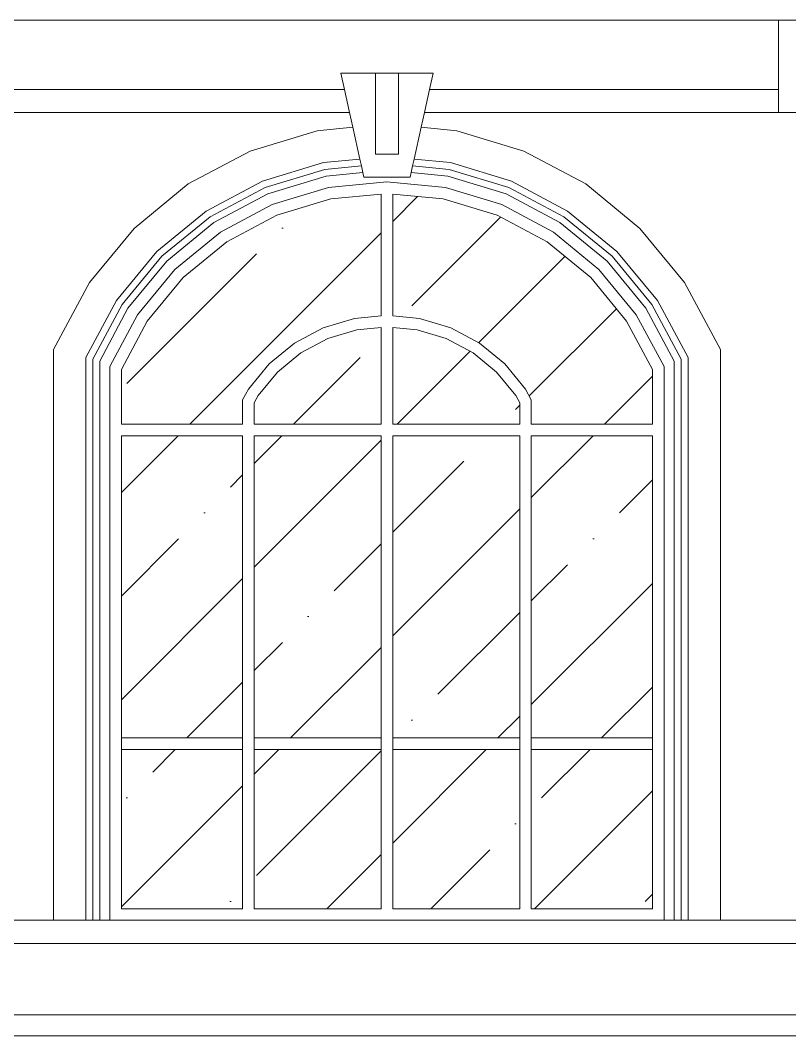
# Model space of a CAD drawing. Header units: millimetres. Extents: x -667 to -468, y -723 to -475.
# Drawn here: x -647.223 to -643.892, y -491.545 to -487.145 of the extents above; entities that cross this region are included whole.
import ezdxf

# ---------------------------------------------------------------- set-up
doc = ezdxf.new("R2010")
doc.units = ezdxf.units.MM
doc.layers.add('dinding', color=36, linetype='Continuous', lineweight=9)
doc.layers.add('NOTASI', color=250, linetype='Continuous', lineweight=5)

msp = doc.modelspace()

# ---------------------------------------------------------------- hatches: boundary and pattern name
at = {"layer": 'NOTASI'}
h = msp.add_hatch(dxfattribs=at)
h.set_pattern_fill('ANSI35', color=256, scale=0.1, style=0)
h.set_pattern_definition([(45, (-11.52194, 2.3887), (-0.4490128, 0.4490128), []), (45, (-11.0729, 2.3887), (-0.4490128, 0.4490128), [0.79375, -0.15875, 0, -0.15875])])
h.paths.add_polyline_path([(-644.7533, -488.26), (-644.9425, -488.1051), (-645.1583, -487.99), (-645.3924, -487.9191), (-645.6108, -487.8976), (-645.6108, -488.4252), (-645.4951, -488.4365), (-645.3599, -488.4775), (-645.2352, -488.544), (-645.1258, -488.6335), (-645.036, -488.7426), (-645.0108, -488.7895), (-645.0108, -488.8949), (-644.4858, -488.8949), (-644.4858, -488.6575), (-644.5979, -488.4488)])
h.paths.add_polyline_path([(-645.6608, -487.8976), (-645.8792, -487.9191), (-646.1132, -487.99), (-646.329, -488.1051), (-646.5183, -488.26), (-646.6737, -488.4488), (-646.7858, -488.6575), (-646.7858, -488.8949), (-646.2608, -488.8949), (-646.2608, -488.7895), (-646.2356, -488.7426), (-646.1458, -488.6335), (-646.0364, -488.544), (-645.9117, -488.4775), (-645.7764, -488.4365), (-645.6608, -488.4252)])
h.paths.add_polyline_path([(-645.6608, -488.4754), (-645.7667, -488.4858), (-645.8925, -488.5239), (-646.0085, -488.5858), (-646.1103, -488.6691), (-646.1939, -488.7706), (-646.2108, -488.8021), (-646.2108, -488.8949), (-645.6608, -488.8949)], flags=17)
h.paths.add_polyline_path([(-645.1613, -488.6691), (-645.263, -488.5858), (-645.3791, -488.5239), (-645.5049, -488.4858), (-645.6108, -488.4754), (-645.6108, -488.8949), (-645.0608, -488.8949), (-645.0608, -488.8021), (-645.0777, -488.7706)], flags=17)
h.paths.add_polyline_path([(-645.0608, -488.9449), (-645.6108, -488.9449), (-645.6108, -490.2549), (-645.0608, -490.2549)])
h.paths.add_polyline_path([(-645.6608, -488.9449), (-646.2108, -488.9449), (-646.2108, -490.2549), (-645.6608, -490.2549)])
h.paths.add_polyline_path([(-646.2608, -488.9449), (-646.7858, -488.9449), (-646.7858, -490.2549), (-646.2608, -490.2549)])
h.paths.add_polyline_path([(-644.4858, -488.9449), (-645.0108, -488.9449), (-645.0108, -490.2549), (-644.4858, -490.2549)])
h.paths.add_polyline_path([(-644.4858, -490.3049), (-645.0108, -490.3049), (-645.0108, -490.9949), (-644.4858, -490.9949)])
h.paths.add_polyline_path([(-645.0608, -490.3049), (-645.6108, -490.3049), (-645.6108, -490.9949), (-645.0608, -490.9949)])
h.paths.add_polyline_path([(-645.6608, -490.3049), (-646.2108, -490.3049), (-646.2108, -490.9949), (-645.6608, -490.9949)])
h.paths.add_polyline_path([(-646.2608, -490.3049), (-646.7858, -490.3049), (-646.7858, -490.9949), (-646.2608, -490.9949)])

# ---------------------------------------------------------------- linework, layer by layer
at = {"layer": 'dinding'}
for p, q in [((-647.3562, -487.1449), (-643.9403, -487.1449)), ((-643.9403, -487.4449), (-643.9403, -487.1449)), ((-643.9403, -487.1449), (-643.3562, -487.1449)), ((-645.6858, -487.3747), (-645.8358, -487.3747)), ((-645.8358, -487.3747), (-645.8202, -487.4449)), ((-645.6858, -487.3747), (-645.6858, -487.7247)), ((-645.5858, -487.3747), (-645.6858, -487.3747)), ((-645.5858, -487.7247), (-645.5858, -487.3747)), ((-645.4358, -487.3747), (-645.5858, -487.3747)), ((-645.4514, -487.4449), (-645.4358, -487.3747)), ((-645.8202, -487.4449), (-647.3562, -487.4449)), ((-645.8202, -487.4449), (-645.798, -487.5449)), ((-645.4736, -487.5449), (-645.4514, -487.4449)), ((-643.9403, -487.4449), (-645.4514, -487.4449)), ((-643.9403, -487.5449), (-643.9403, -487.4449)), ((-647.3562, -487.5449), (-645.798, -487.5449)), ((-645.798, -487.5449), (-645.7839, -487.6083)), ((-645.4877, -487.6083), (-645.4736, -487.5449)), ((-645.4736, -487.5449), (-643.9403, -487.5449)), ((-643.9403, -487.5449), (-643.8403, -487.5449)), ((-645.9379, -487.6234), (-646.2284, -487.7114)), ((-645.7839, -487.6083), (-645.9379, -487.6234)), ((-645.7839, -487.6083), (-645.7533, -487.746)), ((-645.5183, -487.746), (-645.4877, -487.6083)), ((-645.3337, -487.6234), (-645.4877, -487.6083)), ((-645.0432, -487.7114), (-645.3337, -487.6234)), ((-646.2284, -487.7114), (-646.4962, -487.8542)), ((-645.6858, -487.7247), (-645.5858, -487.7247)), ((-644.7753, -487.8542), (-645.0432, -487.7114)), ((-645.9105, -487.7614), (-646.1747, -487.8414)), ((-645.7533, -487.746), (-645.9105, -487.7614)), ((-645.7467, -487.7755), (-645.9046, -487.791)), ((-645.7533, -487.746), (-645.7467, -487.7755)), ((-645.7467, -487.7755), (-645.7402, -487.805)), ((-645.5314, -487.805), (-645.5248, -487.7755)), ((-645.5248, -487.7755), (-645.5183, -487.746)), ((-645.367, -487.791), (-645.5248, -487.7755)), ((-645.3611, -487.7614), (-645.5183, -487.746)), ((-645.0969, -487.8414), (-645.3611, -487.7614)), ((-645.9046, -487.791), (-646.1632, -487.8693)), ((-645.8987, -487.8205), (-646.1516, -487.8971)), ((-645.7402, -487.805), (-645.8987, -487.8205)), ((-645.7402, -487.805), (-645.7358, -487.8247)), ((-645.7358, -487.8247), (-645.5358, -487.8247)), ((-645.5358, -487.8247), (-645.5314, -487.805)), ((-645.3728, -487.8205), (-645.5314, -487.805)), ((-645.1199, -487.8971), (-645.3728, -487.8205)), ((-645.1084, -487.8693), (-645.367, -487.791)), ((-646.4962, -487.8542), (-646.7311, -488.0465)), ((-646.1747, -487.8414), (-646.4182, -487.9713)), ((-646.1632, -487.8693), (-646.4015, -487.9964)), ((-646.1324, -487.9435), (-645.889, -487.8698)), ((-645.889, -487.8698), (-645.6358, -487.8449)), ((-645.6358, -487.8449), (-645.3826, -487.8698)), ((-645.3826, -487.8698), (-645.1391, -487.9435)), ((-644.8701, -487.9964), (-645.1084, -487.8693)), ((-644.8534, -487.9713), (-645.0969, -487.8414)), ((-644.5405, -488.0465), (-644.7753, -487.8542)), ((-646.1516, -487.8971), (-646.3848, -488.0215)), ((-645.6608, -487.8976), (-645.8792, -487.9191)), ((-645.6608, -488.4252), (-645.6608, -487.8976)), ((-645.3924, -487.9191), (-645.6108, -487.8976)), ((-645.6108, -488.4252), (-645.6108, -487.8976)), ((-644.8868, -488.0215), (-645.1199, -487.8971)), ((-646.3569, -488.0633), (-646.1324, -487.9435)), ((-645.8792, -487.9191), (-646.1132, -487.99)), ((-645.1583, -487.99), (-645.3924, -487.9191)), ((-645.1391, -487.9435), (-644.9147, -488.0633)), ((-646.4182, -487.9713), (-646.6318, -488.1461)), ((-646.4015, -487.9964), (-646.6105, -488.1675)), ((-646.1132, -487.99), (-646.329, -488.1051)), ((-644.9425, -488.1051), (-645.1583, -487.99)), ((-644.6611, -488.1675), (-644.8701, -487.9964)), ((-644.6398, -488.1461), (-644.8534, -487.9713)), ((-646.7311, -488.0465), (-646.9241, -488.2809)), ((-646.3848, -488.0215), (-646.5892, -488.1888)), ((-644.6824, -488.1888), (-644.8868, -488.0215)), ((-644.3475, -488.2809), (-644.5405, -488.0465)), ((-646.5537, -488.2244), (-646.3569, -488.0633)), ((-644.9147, -488.0633), (-644.7178, -488.2244)), ((-646.329, -488.1051), (-646.5183, -488.26)), ((-644.7533, -488.26), (-644.9425, -488.1051)), ((-646.6318, -488.1461), (-646.8072, -488.3592)), ((-646.6105, -488.1675), (-646.7822, -488.376)), ((-644.4894, -488.376), (-644.6611, -488.1675)), ((-644.4643, -488.3592), (-644.6398, -488.1461)), ((-646.5892, -488.1888), (-646.7572, -488.3928)), ((-644.5144, -488.3928), (-644.6824, -488.1888)), ((-646.7154, -488.4208), (-646.5537, -488.2244)), ((-646.5183, -488.26), (-646.6737, -488.4488)), ((-644.5979, -488.4488), (-644.7533, -488.26)), ((-644.7178, -488.2244), (-644.5561, -488.4208)), ((-646.9241, -488.2809), (-647.0798, -488.571)), ((-644.1917, -488.571), (-644.3475, -488.2809)), ((-646.8072, -488.3592), (-646.9398, -488.6062)), ((-646.7822, -488.376), (-646.9098, -488.6137)), ((-646.7572, -488.3928), (-646.8798, -488.6213)), ((-644.3917, -488.6213), (-644.5144, -488.3928)), ((-644.3617, -488.6137), (-644.4894, -488.376)), ((-644.3317, -488.6062), (-644.4643, -488.3592)), ((-646.8358, -488.6449), (-646.7154, -488.4208)), ((-645.7764, -488.4365), (-645.9117, -488.4775)), ((-645.6608, -488.4252), (-645.7764, -488.4365)), ((-645.4951, -488.4365), (-645.6108, -488.4252)), ((-645.3599, -488.4775), (-645.4951, -488.4365)), ((-644.5561, -488.4208), (-644.4358, -488.6449)), ((-646.6737, -488.4488), (-646.7858, -488.6575)), ((-645.9117, -488.4775), (-646.0364, -488.544)), ((-645.7667, -488.4858), (-645.8925, -488.5239)), ((-645.6608, -488.4754), (-645.7667, -488.4858)), ((-645.6608, -488.8949), (-645.6608, -488.4754)), ((-645.5049, -488.4858), (-645.6108, -488.4754)), ((-645.6108, -488.8949), (-645.6108, -488.4754)), ((-645.3791, -488.5239), (-645.5049, -488.4858)), ((-645.2352, -488.544), (-645.3599, -488.4775)), ((-644.4858, -488.6575), (-644.5979, -488.4488)), ((-645.8925, -488.5239), (-646.0085, -488.5858)), ((-645.263, -488.5858), (-645.3791, -488.5239)), ((-647.0798, -488.571), (-647.0798, -491.0449)), ((-646.0364, -488.544), (-646.1458, -488.6335)), ((-645.1258, -488.6335), (-645.2352, -488.544)), ((-644.1917, -491.0449), (-644.1917, -488.571)), ((-646.9398, -488.6062), (-646.9398, -491.0449)), ((-646.9098, -488.6137), (-646.9098, -491.0449)), ((-646.0085, -488.5858), (-646.1103, -488.6691)), ((-645.1613, -488.6691), (-645.263, -488.5858)), ((-644.3617, -491.0449), (-644.3617, -488.6137)), ((-644.3317, -491.0449), (-644.3317, -488.6062)), ((-646.8798, -488.6213), (-646.8798, -491.0449)), ((-646.8358, -491.0449), (-646.8358, -488.6449)), ((-646.7858, -488.6575), (-646.7858, -488.8949)), ((-646.1458, -488.6335), (-646.2356, -488.7426)), ((-645.036, -488.7426), (-645.1258, -488.6335)), ((-644.4858, -488.8949), (-644.4858, -488.6575)), ((-644.4358, -488.6449), (-644.4358, -491.0449)), ((-644.3917, -488.6213), (-644.3917, -491.0449)), ((-646.1103, -488.6691), (-646.1939, -488.7706)), ((-645.0777, -488.7706), (-645.1613, -488.6691)), ((-646.2356, -488.7426), (-646.2608, -488.7895)), ((-645.0108, -488.7895), (-645.036, -488.7426)), ((-646.2608, -488.7895), (-646.2608, -488.8949)), ((-646.1939, -488.7706), (-646.2108, -488.8021)), ((-645.0608, -488.8021), (-645.0777, -488.7706)), ((-645.0108, -488.8949), (-645.0108, -488.7895)), ((-646.2108, -488.8021), (-646.2108, -488.8949)), ((-645.0608, -488.8949), (-645.0608, -488.8021)), ((-646.7858, -488.8949), (-646.2608, -488.8949)), ((-646.2108, -488.8949), (-645.6608, -488.8949)), ((-645.6108, -488.8949), (-645.0608, -488.8949)), ((-644.4858, -488.8949), (-645.0108, -488.8949)), ((-646.7858, -488.9449), (-646.7858, -490.2549)), ((-646.7858, -488.9449), (-646.2608, -488.9449)), ((-646.2608, -488.9449), (-646.2608, -490.2549)), ((-646.2108, -488.9449), (-646.2108, -490.2549)), ((-646.2108, -488.9449), (-645.6608, -488.9449)), ((-645.6608, -488.9449), (-645.6608, -490.2549)), ((-645.6108, -488.9449), (-645.6108, -490.2549)), ((-645.6108, -488.9449), (-645.0608, -488.9449)), ((-645.0608, -488.9449), (-645.0608, -490.2549)), ((-645.0108, -488.9449), (-645.0108, -490.2549)), ((-645.0108, -488.9449), (-644.4858, -488.9449)), ((-644.4858, -488.9449), (-644.4858, -490.2549)), ((-646.7858, -490.2549), (-646.7858, -490.3049)), ((-646.7858, -490.2549), (-646.2608, -490.2549)), ((-646.2608, -490.2549), (-646.2608, -490.3049)), ((-646.2108, -490.2549), (-645.6608, -490.2549)), ((-646.2108, -490.2549), (-646.2108, -490.3049)), ((-645.6608, -490.2549), (-645.6608, -490.3049)), ((-645.6108, -490.2549), (-645.0608, -490.2549)), ((-645.6108, -490.2549), (-645.6108, -490.3049)), ((-645.0608, -490.2549), (-645.0608, -490.3049)), ((-645.0108, -490.2549), (-645.0108, -490.3049)), ((-645.0108, -490.2549), (-644.4858, -490.2549)), ((-644.4858, -490.2549), (-644.4858, -490.3049)), ((-646.7858, -490.3049), (-646.2608, -490.3049)), ((-646.7858, -490.3049), (-646.7858, -490.9949)), ((-646.2608, -490.3049), (-646.2608, -490.9949)), ((-646.2108, -490.3049), (-645.6608, -490.3049)), ((-646.2108, -490.3049), (-646.2108, -490.9949)), ((-645.6608, -490.3049), (-645.6608, -490.9949)), ((-645.6108, -490.3049), (-645.0608, -490.3049)), ((-645.6108, -490.3049), (-645.6108, -490.9949)), ((-645.0608, -490.3049), (-645.0608, -490.9949)), ((-645.0108, -490.3049), (-644.4858, -490.3049)), ((-645.0108, -490.3049), (-645.0108, -490.9949)), ((-644.4858, -490.3049), (-644.4858, -490.9949)), ((-646.7858, -490.9949), (-646.2608, -490.9949)), ((-646.2108, -490.9949), (-645.6608, -490.9949)), ((-645.6108, -490.9949), (-645.0608, -490.9949)), ((-645.0108, -490.9949), (-644.4858, -490.9949)), ((-647.0798, -491.0449), (-647.6733, -491.0449)), ((-646.9398, -491.0449), (-647.0798, -491.0449)), ((-646.9098, -491.0449), (-646.9398, -491.0449)), ((-646.8798, -491.0449), (-646.9098, -491.0449)), ((-646.8798, -491.0449), (-646.8358, -491.0449)), ((-646.8358, -491.0449), (-644.4358, -491.0449)), ((-644.4358, -491.0449), (-644.3917, -491.0449)), ((-644.3917, -491.0449), (-644.3617, -491.0449)), ((-644.3617, -491.0449), (-644.3317, -491.0449)), ((-644.3317, -491.0449), (-644.1917, -491.0449)), ((-643.5983, -491.0449), (-644.1917, -491.0449)), ((-643.6483, -491.1449), (-647.6233, -491.1449)), ((-643.6483, -491.4549), (-647.6233, -491.4549)), ((-647.6433, -491.5449), (-643.6283, -491.5449))]:
    msp.add_line(p, q, dxfattribs=at)

doc.saveas('drawing.dxf')
